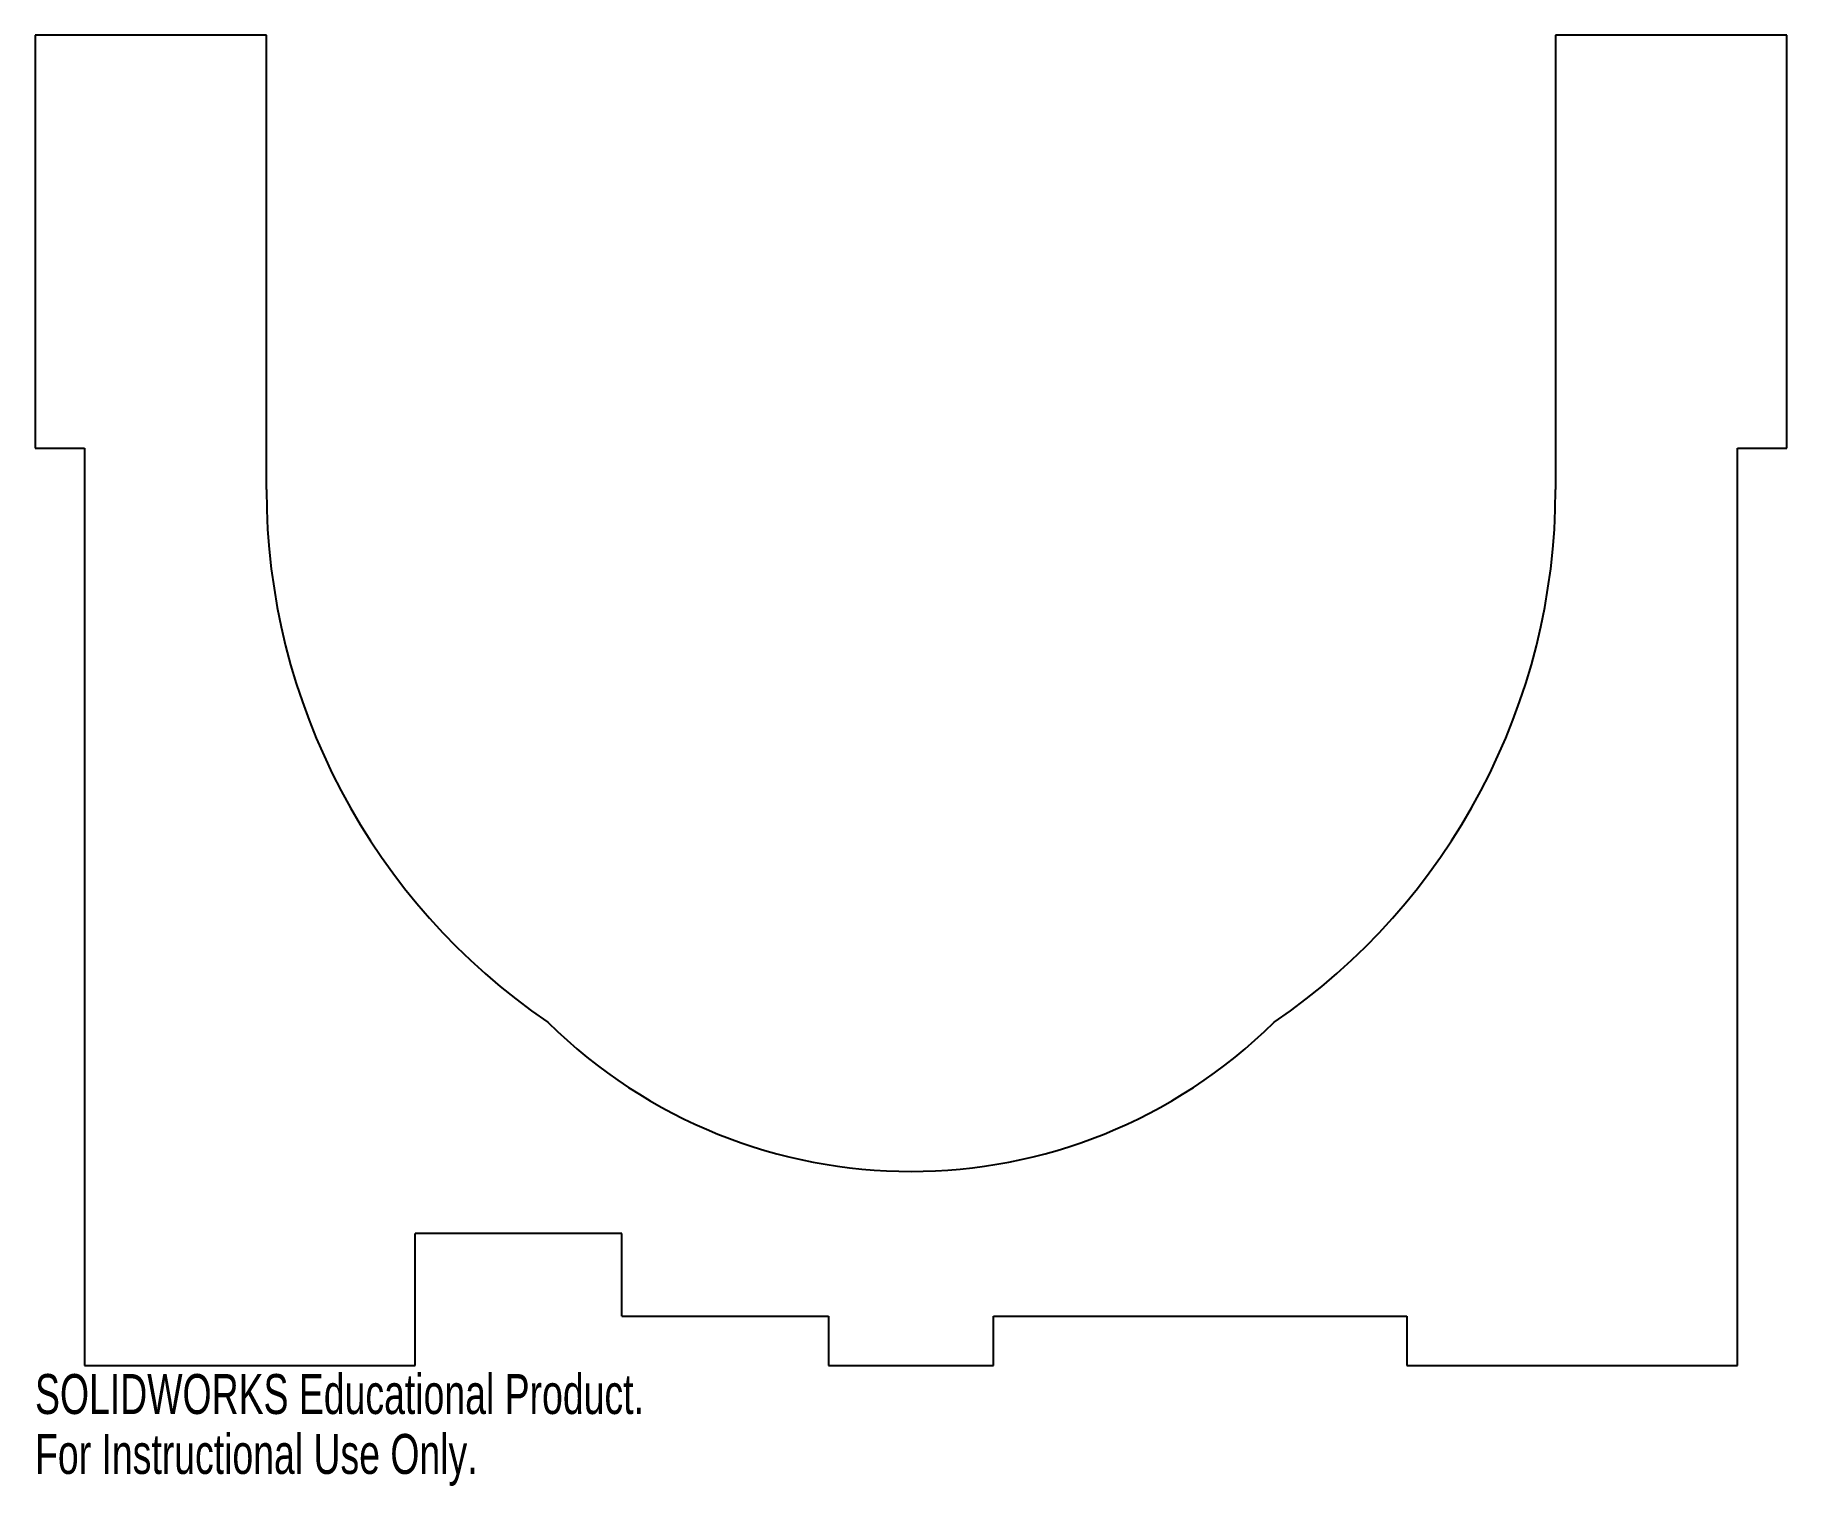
# Model space of a CAD drawing. Header units: millimetres. Extents: x -206 to 6, y -21 to 155.
import ezdxf

# ---------------------------------------------------------------- set-up
doc = ezdxf.new("R2010")
doc.units = ezdxf.units.MM
doc.styles.add('SLDTEXTSTYLE0', font='TXT', dxfattribs={"width": 0.7})

msp = doc.modelspace()

# ---------------------------------------------------------------- linework, layer by layer
at = {"color": 7, "linetype": 'Continuous', "lineweight": 25}
for p, q in [((-178, 155), (-206, 155)), ((-206, 155), (-206, 105)), ((-178, 100), (-178, 155)), ((6, 155), (-22, 155)), ((-22, 155), (-22, 100)), ((6, 105), (6, 155)), ((-206, 105), (-200, 105)), ((-200, 105), (-200, -6)), ((0, -6), (0, 105)), ((0, 105), (6, 105)), ((-160, -6), (-160, 10)), ((-135, 10), (-160, 10)), ((-135, 0), (-135, 10)), ((-135, 0), (-110, 0)), ((-110, 0), (-110, -6)), ((-90, -6), (-90, 0)), ((-90, 0), (-40, 0)), ((-40, 0), (-40, -6)), ((-200, -6), (-160, -6)), ((-110, -6), (-90, -6)), ((-40, -6), (0, -6))]:
    msp.add_line(p, q, dxfattribs=at)
for centre, radius, start, end in [((-100, 100), 78, 180, 235.7105), ((-100, 100), 78, 304.2895, 0), ((-100, 80), 62.5, 225.3245, 314.6755)]:
    msp.add_arc(centre, radius, start, end, dxfattribs=at)

# ---------------------------------------------------------------- texts
at = {"color": 7, "linetype": 'Continuous', "char_height": 4.8336, "attachment_point": 1, "style": 'SLDTEXTSTYLE0'}
for s, insert in [('SOLIDWORKS Educational Product.', (-206, -7.02)), ('For Instructional Use Only.', (-206, -14.27))]:
    msp.add_mtext(s, dxfattribs=dict(at, insert=insert))

doc.saveas('drawing.dxf')
